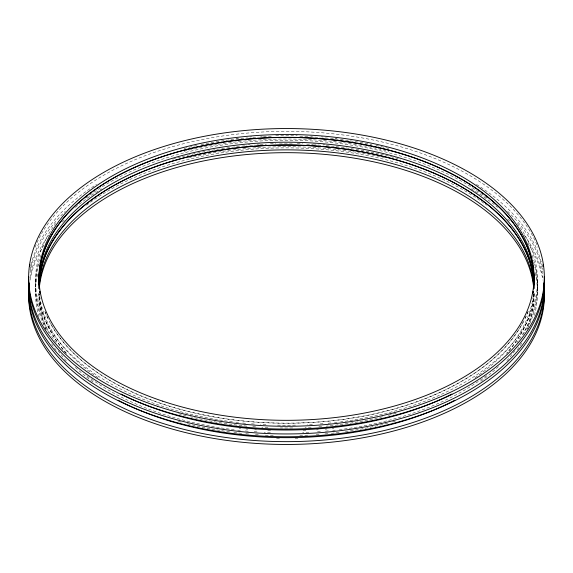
<?xml version="1.0" encoding="UTF-8"?>
<svg xmlns="http://www.w3.org/2000/svg" width="573" height="573" viewBox="0 0 573 573"><rect width="100%" height="100%" fill="white"/><g stroke="black" fill="none" stroke-linecap="round" stroke-linejoin="round"><path stroke-width="0.43" stroke-dasharray="2.87 2.15" d="M537.474 280.34L537.474 285.11M537.474 288.011L537.474 292.782M534.036 293.483L534.036 295.589M38.964 293.483L38.964 295.589M35.526 280.34L35.526 285.11M35.526 288.011L35.526 292.782M30.032 277.404A257.85 148.865 0 0 1 48.791 235.095M75.342 207.347A257.85 148.865 0 0 1 101.894 188.846M172.731 159.187A257.85 148.865 0 0 1 246.712 145.692M249.807 145.427A257.85 148.865 0 0 1 255.014 145.026M260.242 144.69A257.85 148.865 0 0 1 266.359 144.367M279.395 143.966A257.85 148.865 0 0 1 293.605 143.966M306.641 144.367A257.85 148.865 0 0 1 313.13 144.711M317.986 145.026A257.85 148.865 0 0 1 323.193 145.427M326.288 145.692A257.85 148.865 0 0 1 400.269 159.187M471.106 188.846A257.85 148.865 0 0 1 497.643 207.333M524.209 235.095A257.85 148.865 0 0 1 542.968 277.404M30.032 280.211A257.85 148.865 0 0 1 45.267 243.009M62.249 222.109A257.85 148.865 0 0 1 65.358 219.029M188.338 157.933A257.85 148.865 0 0 1 384.662 157.933M507.642 219.029A257.85 148.865 0 0 1 510.751 222.109M527.733 243.009A257.85 148.865 0 0 1 542.968 280.211M534.029 293.634A247.536 142.913 0 0 1 523.228 334.546M498.474 366.584A247.536 142.913 0 0 1 479.93 381.955M395.22 421.176A247.536 142.913 0 0 1 391.86 422.1M387.635 423.225A247.536 142.913 0 0 1 343.428 431.863M339.116 432.429A247.536 142.913 0 0 1 331.323 433.331M327.835 433.689A247.536 142.913 0 0 1 324.347 434.012M319.104 434.449A247.536 142.913 0 0 1 314.72 434.764M307.68 435.172A247.536 142.913 0 0 1 299.751 435.487M273.249 435.487A247.536 142.913 0 0 1 265.32 435.172M258.28 434.764A247.536 142.913 0 0 1 253.896 434.449M248.653 434.012A247.536 142.913 0 0 1 245.165 433.689M241.677 433.331A247.536 142.913 0 0 1 233.884 432.429M229.572 431.863A247.536 142.913 0 0 1 185.366 423.225M181.14 422.1A247.536 142.913 0 0 1 177.78 421.176M93.07 381.955A247.536 142.913 0 0 1 74.526 366.584M48.992 333.042A247.536 142.913 0 0 1 38.971 293.634M534.022 293.892A247.536 142.913 0 0 1 526.845 329.79M514.934 350.64A247.536 142.913 0 0 1 506.711 360.861M297.981 438.345A247.536 142.913 0 0 1 293.569 438.445M279.431 438.445A247.536 142.913 0 0 1 275.019 438.345M66.289 360.861A247.536 142.913 0 0 1 58.066 350.64M46.155 329.79A247.536 142.913 0 0 1 38.978 293.892M535.096 272.884A250.974 144.897 0 0 1 534 316.812M521.767 343.241A250.974 144.897 0 0 1 516.832 350.332M56.168 350.332A250.974 144.897 0 0 1 51.233 343.241M39 316.812A250.974 144.897 0 0 1 37.904 272.884M86.537 205.213A250.974 144.897 0 0 1 486.463 205.213M533.52 262.384A250.974 144.897 0 0 1 526.902 329.618M486.463 375.573A250.974 144.897 0 0 1 338.822 429.721M335.312 430.144A250.974 144.897 0 0 1 332.691 430.43M328.3 430.882A250.974 144.897 0 0 1 324.784 431.211M320.371 431.584A250.974 144.897 0 0 1 315.959 431.906M308.861 432.329A250.974 144.897 0 0 1 302.608 432.608M270.392 432.608A250.974 144.897 0 0 1 264.139 432.329M257.041 431.906A250.974 144.897 0 0 1 252.629 431.584M248.216 431.211A250.974 144.897 0 0 1 244.7 430.882M240.309 430.43A250.974 144.897 0 0 1 237.688 430.144M234.178 429.721A250.974 144.897 0 0 1 85.133 374.498M46.098 329.618A250.974 144.897 0 0 1 39.48 262.384M248.216 144.804A250.974 144.897 0 0 1 249.978 144.654M257.041 144.109A250.974 144.897 0 0 1 259.698 143.938M270.392 143.408A250.974 144.897 0 0 1 275.763 143.243M297.237 143.243A250.974 144.897 0 0 1 302.608 143.408M313.302 143.938A250.974 144.897 0 0 1 315.959 144.109M323.022 144.654A250.974 144.897 0 0 1 324.784 144.804M533.821 293.963A247.536 142.913 0 0 1 506.711 353.283M333.923 428.275A247.536 142.913 0 0 1 332.19 428.468M326.968 428.998A247.536 142.913 0 0 1 325.22 429.163M318.23 429.743A247.536 142.913 0 0 1 316.475 429.872M305.918 430.481A247.536 142.913 0 0 1 302.394 430.631M270.606 430.631A247.536 142.913 0 0 1 267.082 430.481M256.525 429.872A247.536 142.913 0 0 1 254.77 429.743M247.78 429.163A247.536 142.913 0 0 1 246.032 428.998M240.81 428.468A247.536 142.913 0 0 1 239.077 428.275M66.289 353.283A247.536 142.913 0 0 1 39.179 293.963M532.145 255.422A250.974 144.897 0 0 1 516.832 342.661M56.168 342.661A250.974 144.897 0 0 1 40.855 255.422M85.835 198.086A250.974 144.897 0 0 1 487.165 198.086M517.355 223.491A250.974 144.897 0 0 1 340.598 421.828M337.053 422.265A250.974 144.897 0 0 1 334.439 422.566M330.936 422.946A250.974 144.897 0 0 1 327.427 423.297M323.022 423.698A250.974 144.897 0 0 1 318.609 424.049M312.421 424.464A250.974 144.897 0 0 1 307.078 424.751M295.446 425.145A250.974 144.897 0 0 1 277.554 425.145M265.922 424.751A250.974 144.897 0 0 1 260.579 424.464M254.391 424.049A250.974 144.897 0 0 1 249.978 423.698M245.573 423.297A250.974 144.897 0 0 1 242.064 422.946M238.561 422.566A250.974 144.897 0 0 1 235.947 422.265M232.402 421.828A250.974 144.897 0 0 1 55.645 223.491M235.947 138.408A250.974 144.897 0 0 1 237.688 138.208M249.978 136.983A250.974 144.897 0 0 1 251.74 136.84M260.579 136.216A250.974 144.897 0 0 1 262.362 136.109M275.763 135.572A250.974 144.897 0 0 1 297.237 135.572M310.638 136.109A250.974 144.897 0 0 1 312.421 136.216M321.26 136.84A250.974 144.897 0 0 1 323.022 136.983M335.312 138.208A250.974 144.897 0 0 1 337.053 138.408M533.298 296.126A247.536 142.913 0 0 1 475.017 377.7M396.05 413.24A247.536 142.913 0 0 1 386.789 415.74M382.513 416.807A247.536 142.913 0 0 1 326.094 426.154M321.725 426.541A247.536 142.913 0 0 1 317.349 426.885M311.203 427.279A247.536 142.913 0 0 1 305.037 427.594M292.681 427.952A247.536 142.913 0 0 1 280.319 427.952M267.963 427.594A247.536 142.913 0 0 1 261.797 427.279M255.651 426.885A247.536 142.913 0 0 1 251.275 426.541M246.906 426.154A247.536 142.913 0 0 1 190.487 416.807M186.211 415.74A247.536 142.913 0 0 1 176.95 413.24M97.983 377.7A247.536 142.913 0 0 1 39.702 296.126M528.084 311.483A247.536 142.913 0 0 1 286.5 423.254A247.536 142.913 0 0 1 44.916 311.483M30.032 269.711A257.85 148.865 0 0 1 96.529 184.42M184.091 148.457A257.85 148.865 0 0 1 196.94 145.485M201.281 144.582A257.85 148.865 0 0 1 247.586 137.921M252.851 137.484A257.85 148.865 0 0 1 258.115 137.119M263.408 136.811A257.85 148.865 0 0 1 273.171 136.41M299.829 136.41A257.85 148.865 0 0 1 309.592 136.811M314.885 137.119A257.85 148.865 0 0 1 320.149 137.484M325.414 137.921A257.85 148.865 0 0 1 371.719 144.582M376.06 145.485A257.85 148.865 0 0 1 388.909 148.457M476.471 184.42A257.85 148.865 0 0 1 542.968 269.711M30.032 272.512A257.85 148.865 0 0 1 65.358 211.33M184.091 151.265A257.85 148.865 0 0 1 388.909 151.265M507.642 211.33A257.85 148.865 0 0 1 542.968 272.512M533.821 293.842A247.536 142.913 0 0 1 506.711 353.161M66.289 353.161A247.536 142.913 0 0 1 39.179 293.842M35.053 247.25A257.85 148.865 0 0 1 286.5 131.353A257.85 148.865 0 0 1 537.947 247.25M528.084 311.361A247.536 142.913 0 0 1 525.126 318.216M523.228 321.983A247.536 142.913 0 0 1 286.5 423.132A247.536 142.913 0 0 1 49.772 321.983M47.874 318.216A247.536 142.913 0 0 1 44.916 311.361"/><path stroke-width="0.86" d="M544.235 288.355A257.85 148.865 0 0 1 286.5 441.647A257.85 148.865 0 0 1 28.765 288.355M28.858 286.794A257.85 148.865 0 0 1 29.202 283.048M543.798 283.048A257.85 148.865 0 0 1 544.142 286.794M544.243 291.313A257.85 148.865 0 0 1 286.5 444.455A257.85 148.865 0 0 1 28.757 291.313M39.071 288.527A247.536 142.913 0 0 1 286.5 149.868A247.536 142.913 0 0 1 533.929 288.527M39.243 288.785A247.536 142.913 0 0 1 286.5 152.676A247.536 142.913 0 0 1 533.757 288.785M454.797 400.269A250.974 144.897 0 0 1 118.203 400.269M39.036 284.609A247.536 142.913 0 0 1 286.5 145.098A247.536 142.913 0 0 1 533.964 284.609M451.982 394.052A250.974 144.897 0 0 1 121.018 394.052M38.971 284.258A247.536 142.913 0 0 1 286.5 142.197A247.536 142.913 0 0 1 534.029 284.258M39.401 288.835A247.536 142.913 0 0 1 286.5 137.427A247.536 142.913 0 0 1 533.599 288.835M533.298 291.385A247.536 142.913 0 0 1 533.048 293.075M39.952 293.075A247.536 142.913 0 0 1 39.702 291.385M544.286 281.665A257.85 148.865 0 0 1 286.5 433.947A257.85 148.865 0 0 1 28.714 281.665M544.243 283.614A257.85 148.865 0 0 1 286.5 436.755A257.85 148.865 0 0 1 28.757 283.614M39.036 284.487A247.536 142.913 0 0 1 286.5 144.976A247.536 142.913 0 0 1 533.964 284.487M544.286 276.802A257.85 148.865 0 0 1 286.5 429.084A257.85 148.865 0 0 1 28.714 276.802M29.739 266.545A257.85 148.865 0 0 1 30.032 264.848M542.968 264.848A257.85 148.865 0 0 1 543.261 266.545M39.401 288.72A247.536 142.913 0 0 1 286.5 137.305A247.536 142.913 0 0 1 533.599 288.72M533.298 291.263A247.536 142.913 0 0 1 533.048 292.953M39.952 292.953A247.536 142.913 0 0 1 39.702 291.263M157.575 406.336A257.85 148.865 0 0 0 544.35 277.411A257.85 148.865 0 0 0 157.575 148.486A257.85 148.865 0 0 0 157.575 406.336M162.732 401.179A247.536 142.913 0 0 0 534.036 277.411A247.536 142.913 0 0 0 162.732 153.643A247.536 142.913 0 0 0 162.732 401.179"/></g></svg>
